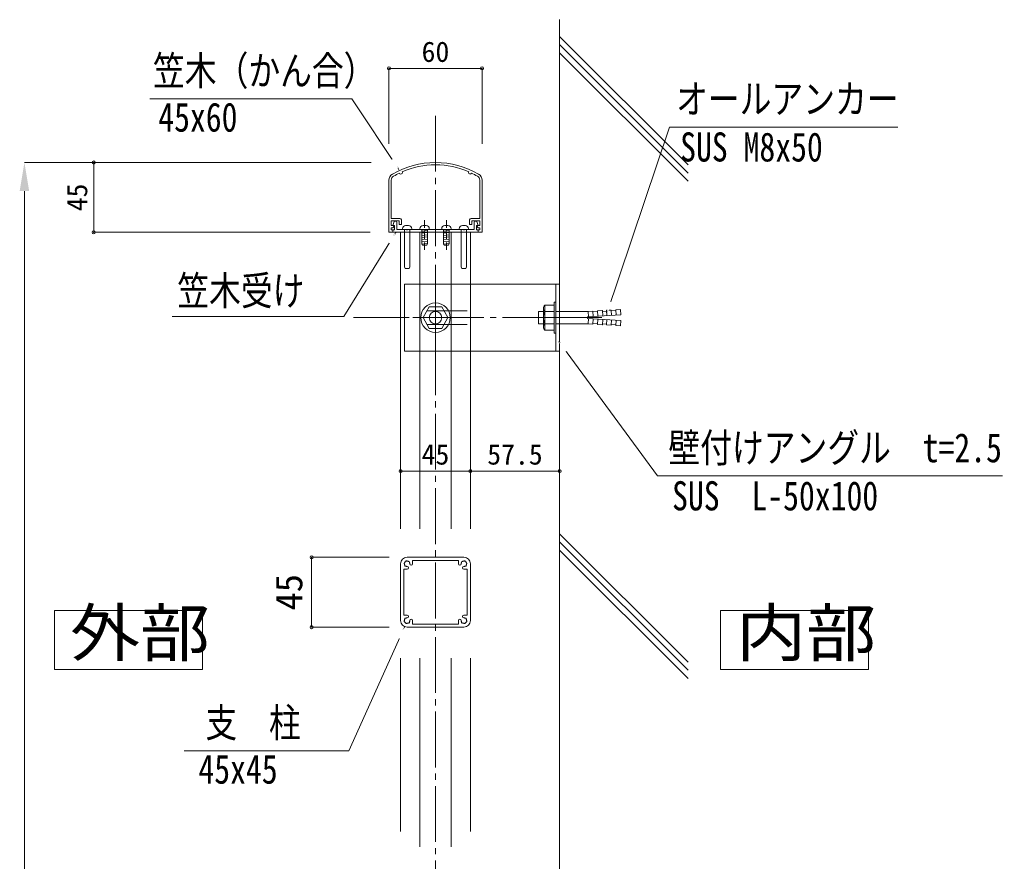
# Model space of a CAD drawing. Units: millimetres at full size. Extents: x -18823 to 1599, y -13140 to 1133.
# Drawn here: x -161 to 472, y -260 to 282 of the extents above; entities that cross this region are included whole.
import ezdxf
from ezdxf.enums import TextEntityAlignment as Align

# ---------------------------------------------------------------- set-up
doc = ezdxf.new("R2010")
doc.units = ezdxf.units.MM
doc.header["$LTSCALE"] = 4
doc.header["$PDMODE"] = 32
doc.header["$PDSIZE"] = 2
doc.linetypes.add('CHAIN2', pattern=[12, 9, -1, 1, -1])
doc.linetypes.add('DASHED1', pattern=[1.8, 1.2, -0.6])
for name, color, linetype, lineweight in [('0-0_0', 7, 'Continuous', 18), ('0-1_1手摺寸法', 3, 'Continuous', 18), ('0-2_2躯体線', 4, 'Continuous', 9), ('0-3_3中心線', 2, 'CHAIN2', 18), ('0-4_41ｱﾙﾐ', 6, 'Continuous', 18), ('0-5_42ｱﾙﾐ部品', 6, 'Continuous', 18), ('0-6_51破線ｱﾙﾐ', 3, 'DASHED1', 18), ('0-7_6ﾊｯﾁﾝｸﾞ', 4, 'Continuous', 9), ('0-C_P4-12', 7, 'Continuous', 18), ('0-E_WHITE', 7, 'Continuous', 18)]:
    doc.layers.add(name, color=color, linetype=linetype, lineweight=lineweight)
doc.styles.add('ＭＳ ゴシック', font='')
doc.styles.get('ＭＳ ゴシック').set_extended_font_data('MS Gothic')

msp = doc.modelspace()

# ---------------------------------------------------------------- linework, layer by layer
at = {"layer": '0-0_0'}
for p, q in [((84.521, 144.982), (84.521, -46.022)), ((129.521, 144.982), (129.521, -46.022)), ((84.521, -129.514), (84.521, -241.185)), ((129.521, -129.514), (129.521, -241.185))]:
    msp.add_line(p, q, dxfattribs=at)
for points in [[(83.378, 185.369), (53.07, 230.991), (-77.108, 230.991)], [(217.499, 92.663), (257.822, 212.828), (404.992, 212.828)], [(81.441, 144.776), (47.879, 90.801), (-62.65, 90.801)], [(186.45, 74.64), (250.105, -12.015), (472.349, -12.015)], [(87.139, -109.596), (51.182, -189.206), (-54.853, -189.206)]]:
    msp.add_lwpolyline(points, dxfattribs=at)
at = {"layer": '0-1_1手摺寸法'}
for p, q in [((77.021, 201.982), (77.021, 250.623)), ((137.021, 250.623), (77.021, 250.623)), ((80.621, 250.623), (133.421, 250.623)), ((137.021, 201.982), (137.021, 250.623)), ((65.521, 189.982), (-157.914, 189.982)), ((65.021, 189.982), (-113.223, 189.982)), ((-113.223, 189.982), (-113.223, 144.982)), ((-113.223, 148.582), (-113.223, 186.382)), ((-157.914, 171.582), (-157.914, -538.749)), ((65.021, 144.982), (-113.223, 144.982)), ((87.021, 111.482), (87.021, 68.482)), ((87.021, 111.482), (187.021, 111.482)), ((184.521, 111.482), (184.521, 68.482)), ((187.021, 111.482), (187.021, 68.482)), ((127.521, 94.482), (101.521, 94.482)), ((101.521, 85.482), (127.521, 85.482)), ((87.021, 68.482), (187.021, 68.482)), ((84.521, 7.106), (84.521, -8.917)), ((129.521, 7.106), (129.521, -8.917)), ((129.521, 7.106), (129.521, -8.917)), ((187.021, 7.106), (187.021, -8.917)), ((129.521, -8.917), (84.521, -8.917)), ((88.121, -8.917), (125.921, -8.917)), ((187.021, -8.917), (129.521, -8.917)), ((133.121, -8.917), (183.421, -8.917)), ((77.221, -64.472), (27.188, -64.472)), ((27.188, -109.472), (27.188, -64.472)), ((27.188, -69.072), (27.188, -104.872)), ((77.221, -109.472), (27.188, -109.472))]:
    msp.add_line(p, q, dxfattribs=at)
for p in [(77.021, 250.623), (137.021, 250.623), (-113.223, 189.982), (-113.223, 144.982), (84.521, -8.917), (129.521, -8.917), (187.021, -8.917), (27.188, -64.472), (27.188, -109.472)]:
    msp.add_point(p, dxfattribs=at)
at = {"layer": '0-1_1手摺寸法', "color": 7}
for points in [[(-160.981, 171.582), (-157.914, 189.982), (-154.848, 171.582)], [(-160.981, 171.582), (-160.981, 171.582), (-160.981, 171.582)]]:
    msp.add_solid(points, dxfattribs=at)
at = {"layer": '0-2_2躯体線'}
for p, q in [((187.021, 282.047), (187.021, -623.59)), ((269.774, 188.494), (187.021, 271.247)), ((269.774, 183.2), (187.021, 265.954)), ((269.774, 177.907), (187.021, 260.66)), ((269.774, -132.024), (187.021, -49.271)), ((269.774, -137.318), (187.021, -54.564)), ((269.774, -142.611), (187.021, -59.858))]:
    msp.add_line(p, q, dxfattribs=at)
at = {"layer": '0-3_3中心線'}
for p, q in [((107.021, 220.094), (107.021, -623.59)), ((107.021, 104.482), (107.021, 75.482)), ((54.156, 89.982), (210.422, 89.982)), ((92.521, 89.982), (121.521, 89.982)), ((170.138, 89.982), (216.936, 89.982))]:
    msp.add_line(p, q, dxfattribs=at)
at = {"layer": '0-4_41ｱﾙﾐ'}
for p, q in [((77.021, 144.982), (77.021, 178.57)), ((78.521, 153.982), (78.521, 178.57)), ((135.521, 153.982), (135.521, 178.57)), ((137.021, 144.982), (137.021, 178.57)), ((84.021, 153.982), (78.521, 153.982)), ((83.521, 152.482), (78.521, 152.482)), ((78.521, 149.282), (78.521, 152.482)), ((83.521, 149.982), (83.521, 152.482)), ((85.021, 149.982), (85.021, 152.982)), ((129.021, 149.982), (129.021, 152.982)), ((130.021, 153.982), (135.521, 153.982)), ((130.521, 149.982), (130.521, 152.482)), ((130.521, 152.482), (135.521, 152.482)), ((135.521, 149.282), (135.521, 152.482)), ((80.148, 149.282), (78.521, 149.282)), ((78.521, 146.482), (78.521, 147.782)), ((78.521, 146.482), (78.521, 147.782)), ((79.521, 147.782), (78.521, 147.782)), ((79.521, 146.482), (78.521, 146.482)), ((79.521, 149.482), (80.407, 151.961)), ((79.521, 147.782), (80.314, 148.97)), ((79.521, 144.982), (79.521, 146.482)), ((79.521, 145.982), (79.521, 144.982)), ((80.521, 149.282), (79.721, 149.282)), ((80.521, 146.482), (80.021, 146.482)), ((80.521, 149.282), (80.521, 146.482)), ((82.021, 151.521), (82.021, 146.782)), ((88.421, 146.782), (82.021, 146.782)), ((85.021, 149.982), (83.521, 149.982)), ((88.421, 146.782), (88.552, 146.574)), ((89.021, 146.782), (88.89, 146.574)), ((99.721, 146.782), (89.021, 146.782)), ((99.721, 146.782), (99.852, 146.574)), ((100.321, 146.782), (100.19, 146.574)), ((107.021, 146.782), (100.321, 146.782)), ((107.021, 146.782), (113.721, 146.782)), ((113.721, 146.782), (113.852, 146.574)), ((114.321, 146.782), (114.19, 146.574)), ((114.321, 146.782), (125.021, 146.782)), ((125.021, 146.782), (125.152, 146.574)), ((125.621, 146.782), (125.49, 146.574)), ((125.621, 146.782), (132.021, 146.782)), ((129.021, 149.982), (130.521, 149.982)), ((132.021, 151.521), (132.021, 146.782)), ((133.521, 149.282), (134.321, 149.282)), ((133.521, 149.282), (133.521, 146.482)), ((133.521, 146.482), (134.021, 146.482)), ((134.521, 149.482), (133.636, 151.961)), ((134.521, 147.782), (133.728, 148.97)), ((133.895, 149.282), (135.521, 149.282)), ((134.521, 147.782), (135.521, 147.782)), ((134.521, 146.482), (135.521, 146.482)), ((134.521, 144.982), (134.521, 146.482)), ((134.521, 145.982), (134.521, 144.982)), ((135.521, 146.482), (135.521, 147.782)), ((135.521, 146.482), (135.521, 147.782)), ((79.521, 144.982), (77.021, 144.982)), ((107.021, 144.982), (79.521, 144.982)), ((107.021, 144.982), (134.521, 144.982)), ((134.521, 144.982), (137.021, 144.982))]:
    msp.add_line(p, q, dxfattribs=at)
for centre, radius, start, end in [((107.021, 134.982), 55, 90, 120.328), ((84.771, 183.52), 1, 199.126, 30.128), ((107.021, 134.982), 53.5, 90, 113.561), ((107.021, 134.982), 55, 59.672, 90), ((107.021, 134.982), 53.5, 66.439, 90), ((129.271, 183.52), 1, 149.872, 340.874), ((81.521, 178.57), 4.5, 120.328, 180), ((81.521, 178.57), 3, 120.328, 180), ((107.021, 134.982), 53.5, 115.693, 120.328), ((107.021, 134.982), 53.5, 59.672, 64.307), ((132.521, 178.57), 3, 0, 59.672), ((132.521, 178.57), 4.5, 0, 59.672), ((81.108, 151.354), 0.928, 10.394, 139.128), ((84.021, 152.982), 1, 0, 90), ((130.021, 152.982), 1, 90, 180), ((132.934, 151.354), 0.928, 40.872, 169.606), ((79.721, 149.482), 0.2, 180, 270), ((80.021, 145.982), 0.5, 90, 180), ((80.148, 149.082), 0.2, 326.31, 90), ((88.721, 146.682), 0.2, 212.334, 327.666), ((100.021, 146.682), 0.2, 212.334, 327.666), ((114.021, 146.682), 0.2, 212.334, 327.666), ((125.321, 146.682), 0.2, 212.334, 327.666), ((133.895, 149.082), 0.2, 90, 213.69), ((134.021, 145.982), 0.5, 0, 90), ((134.321, 149.482), 0.2, 270, 0)]:
    msp.add_arc(centre, radius, start, end, dxfattribs=at)
at = {"layer": '0-5_42ｱﾙﾐ部品'}
for p, q in [((176.536, 95.982), (176.536, 83.982)), ((177.536, 97.982), (177.536, 81.982)), ((177.536, 97.982), (183.536, 97.982)), ((183.536, 99.982), (183.536, 79.982)), ((183.536, 99.982), (184.521, 99.982)), ((184.521, 99.982), (184.521, 79.982)), ((223.324, 95.048), (226.336, 95.222)), ((223.324, 95.048), (223.524, 91.568)), ((226.535, 91.77), (226.336, 95.222)), ((173.339, 93.982), (176.536, 93.982)), ((173.339, 93.982), (173.339, 85.982)), ((177.536, 93.982), (183.536, 93.982)), ((184.521, 93.982), (205.354, 93.982)), ((205.082, 90.482), (226.536, 91.728)), ((205.082, 89.482), (205.082, 90.482)), ((205.082, 89.482), (226.536, 88.235)), ((205.352, 94.012), (208.347, 94.184)), ((205.554, 90.518), (205.352, 94.012)), ((205.554, 89.446), (205.352, 85.951)), ((208.347, 94.184), (208.548, 90.704)), ((208.347, 85.778), (208.548, 89.259)), ((208.376, 93.685), (211.371, 93.858)), ((208.71, 93.704), (211.371, 93.858)), ((211.342, 94.357), (214.337, 94.53)), ((211.342, 94.357), (211.543, 90.877)), ((211.342, 85.606), (211.543, 89.086)), ((211.676, 94.376), (214.671, 94.549)), ((214.671, 94.549), (214.872, 91.067)), ((214.671, 85.414), (214.872, 88.896)), ((214.7, 94.05), (217.361, 94.204)), ((214.7, 94.05), (217.277, 94.199)), ((217.334, 94.703), (220.328, 94.876)), ((217.334, 94.703), (217.534, 91.222)), ((217.334, 85.26), (217.534, 88.74)), ((220.328, 94.876), (220.529, 91.395)), ((220.357, 94.376), (223.352, 94.549)), ((173.339, 85.982), (176.536, 85.982)), ((177.536, 85.982), (183.536, 85.982)), ((184.521, 85.982), (205.354, 85.982)), ((205.352, 85.951), (208.347, 85.778)), ((208.376, 86.278), (211.371, 86.105)), ((208.71, 86.258), (211.371, 86.105)), ((211.342, 85.606), (214.337, 85.433)), ((211.676, 85.586), (214.671, 85.414)), ((214.7, 85.913), (217.361, 85.759)), ((214.7, 85.913), (217.277, 85.764)), ((217.334, 85.26), (220.328, 85.088)), ((220.328, 85.088), (220.529, 88.568)), ((220.357, 85.587), (223.352, 85.414)), ((223.324, 84.915), (223.524, 88.395)), ((223.324, 84.915), (226.336, 84.741)), ((226.535, 88.194), (226.336, 84.741)), ((177.536, 81.982), (183.536, 81.982)), ((183.536, 79.982), (184.521, 79.982)), ((84.521, -68.672), (84.521, -105.272)), ((88.721, -64.472), (125.321, -64.472)), ((92.221, -66.472), (121.821, -66.472)), ((92.221, -66.472), (92.221, -68.672)), ((121.821, -66.472), (121.821, -68.672)), ((129.521, -68.672), (129.521, -105.272)), ((88.721, -72.172), (86.521, -72.172)), ((86.521, -72.172), (86.521, -101.772)), ((125.321, -72.172), (127.521, -72.172)), ((127.521, -72.172), (127.521, -101.772)), ((88.721, -101.772), (86.521, -101.772)), ((92.221, -107.472), (92.221, -105.272)), ((125.321, -101.772), (127.521, -101.772)), ((88.721, -109.472), (125.321, -109.472))]:
    msp.add_line(p, q, dxfattribs=at)
msp.add_lwpolyline([(92.221, -107.472), (121.821, -107.472), (121.821, -105.272)], dxfattribs=at)
for centre, radius, start, end in [((179.036, 95.982), 2.5, 126.87, 233.13), ((185.036, 89.982), 8.5, 151.928, 208.072), ((179.036, 83.982), 2.5, 126.87, 233.13), ((88.721, -68.672), 4.2, 90, 180), ((87.272, -68.283), 0.5, 165, 232.976), ((87.272, -68.283), 0.5, 97.024, 165), ((88.721, -68.672), 1.75, 180.359, 195), ((88.721, -68.672), 1.75, 195, 209.641), ((87.661, -69.732), 0.5, 157.024, 225), ((88.721, -68.672), 1.75, 135, 149.641), ((88.721, -68.672), 1.75, 120.359, 135), ((88.333, -67.222), 0.5, 105, 172.976), ((88.333, -67.222), 0.5, 37.024, 105), ((88.721, -68.672), 1.75, 75, 89.641), ((88.721, -68.672), 1.75, 60.359, 75), ((89.782, -67.611), 0.5, 45, 112.976), ((89.782, -67.611), 0.5, 337.024, 45), ((88.721, -68.672), 1.75, 15, 29.641), ((88.721, -68.672), 1.75, 0.359, 15), ((91.346, -68.672), 0.875, 180, 0), ((122.696, -68.672), 0.875, 180, 0), ((125.321, -68.672), 1.75, 165, 179.641), ((125.321, -68.672), 1.75, 150.359, 165), ((124.261, -67.611), 0.5, 135, 202.976), ((124.261, -67.611), 0.5, 67.024, 135), ((125.321, -68.672), 1.75, 105, 119.641), ((125.321, -68.672), 1.75, 90.359, 105), ((125.71, -67.222), 0.5, 75, 142.976), ((125.321, -68.672), 4.2, 0, 90), ((125.71, -67.222), 0.5, 7.024, 75), ((125.321, -68.672), 1.75, 45, 59.641), ((125.321, -68.672), 1.75, 30.359, 45), ((126.382, -69.732), 0.5, 315, 22.976), ((126.77, -68.283), 0.5, 15, 82.976), ((125.321, -68.672), 1.75, 330.359, 345), ((125.321, -68.672), 1.75, 345, 359.641), ((126.77, -68.283), 0.5, 307.024, 15), ((87.661, -69.732), 0.5, 225, 292.976), ((88.721, -68.672), 1.75, 240.359, 255), ((88.721, -68.672), 1.75, 255, 270), ((88.721, -71.296), 0.875, 270, 90), ((125.321, -71.296), 0.875, 90, 270), ((125.321, -68.672), 1.75, 270, 285), ((125.321, -68.672), 1.75, 285, 299.641), ((126.382, -69.732), 0.5, 247.024, 315), ((88.721, -105.272), 4.2, 180, 270), ((87.272, -105.66), 0.5, 127.024, 195), ((87.272, -105.66), 0.5, 195, 262.976), ((88.721, -105.272), 1.75, 165, 179.641), ((88.721, -105.272), 1.75, 150.359, 165), ((87.661, -104.211), 0.5, 135, 202.976), ((88.721, -105.272), 1.75, 210.359, 225), ((87.661, -104.211), 0.5, 67.024, 135), ((88.721, -105.272), 1.75, 225, 239.641), ((88.333, -106.72), 0.5, 187.024, 255), ((88.721, -105.272), 1.75, 105, 119.641), ((88.333, -106.72), 0.5, 255, 322.976), ((88.721, -105.272), 1.75, 90, 105), ((88.721, -102.646), 0.875, 270, 90), ((88.721, -105.272), 1.75, 270.359, 285), ((88.721, -105.272), 1.75, 285, 299.641), ((89.782, -106.332), 0.5, 247.024, 315), ((89.782, -106.332), 0.5, 315, 22.976), ((88.721, -105.272), 1.75, 330.359, 345), ((88.721, -105.272), 1.75, 345, 359.641), ((91.346, -105.272), 0.875, 0, 180), ((122.696, -105.272), 0.875, 0, 180), ((125.321, -105.272), 1.75, 180.359, 195), ((125.321, -105.272), 1.75, 195, 209.641), ((124.261, -106.332), 0.5, 157.024, 225), ((124.261, -106.332), 0.5, 225, 292.976), ((125.321, -102.646), 0.875, 90, 270), ((125.321, -105.272), 1.75, 240.359, 255), ((125.321, -105.272), 1.75, 255, 269.641), ((125.71, -106.72), 0.5, 217.024, 285), ((125.321, -105.272), 1.75, 75, 90), ((125.321, -105.272), 4.2, 270, 0), ((125.321, -105.272), 1.75, 60.359, 75), ((125.71, -106.72), 0.5, 285, 352.976), ((126.382, -104.211), 0.5, 45, 112.976), ((125.321, -105.272), 1.75, 300.359, 315), ((125.321, -105.272), 1.75, 315, 329.641), ((126.382, -104.211), 0.5, 337.024, 45), ((126.77, -105.66), 0.5, 277.024, 345), ((125.321, -105.272), 1.75, 15, 29.641), ((125.321, -105.272), 1.75, 0.359, 15), ((126.77, -105.66), 0.5, 345, 52.976)]:
    msp.add_arc(centre, radius, start, end, dxfattribs=at)
at = {"layer": '0-6_51破線ｱﾙﾐ'}
for p, q in [((100.021, 152.774), (100.021, 133.62)), ((114.021, 152.774), (114.021, 133.62))]:
    msp.add_line(p, q, dxfattribs=at)
at = {"layer": '0-7_6ﾊｯﾁﾝｸﾞ'}
for p, q in [((85.721, 147.282), (85.721, 146.982)), ((91.521, 146.782), (85.921, 146.782)), ((86.971, 146.782), (86.971, 122.743)), ((89.721, 149.282), (87.721, 149.282)), ((90.471, 146.782), (90.471, 122.743)), ((91.721, 147.282), (91.721, 146.982)), ((97.021, 147.282), (97.021, 146.982)), ((97.221, 146.782), (102.821, 146.782)), ((98.021, 145.719), (102.021, 146.188)), ((98.021, 145.719), (102.021, 146.188)), ((98.271, 146.782), (98.271, 137.782)), ((99.021, 149.282), (101.021, 149.282)), ((101.771, 146.782), (101.771, 137.782)), ((103.021, 147.282), (103.021, 146.982)), ((111.021, 147.282), (111.021, 146.982)), ((111.221, 146.782), (116.821, 146.782)), ((112.021, 145.719), (116.021, 146.188)), ((112.021, 145.719), (116.021, 146.188)), ((112.271, 146.782), (112.271, 137.782)), ((113.021, 149.282), (115.021, 149.282)), ((115.771, 146.782), (115.771, 137.782)), ((117.021, 147.282), (117.021, 146.982)), ((122.321, 147.282), (122.321, 146.982)), ((122.521, 146.782), (128.121, 146.782)), ((123.571, 146.782), (123.571, 122.743)), ((124.321, 149.282), (126.321, 149.282)), ((127.071, 146.782), (127.071, 122.743)), ((128.321, 147.282), (128.321, 146.982)), ((98.021, 144.402), (102.021, 144.871)), ((98.021, 144.402), (102.021, 144.871)), ((98.021, 142.992), (102.021, 143.461)), ((98.021, 142.992), (102.021, 143.461)), ((98.021, 141.582), (102.021, 142.052)), ((98.021, 141.582), (102.021, 142.052)), ((98.021, 140.173), (102.021, 140.642)), ((98.021, 140.173), (102.021, 140.642)), ((112.021, 144.402), (116.021, 144.871)), ((112.021, 144.402), (116.021, 144.871)), ((112.021, 142.992), (116.021, 143.461)), ((112.021, 142.992), (116.021, 143.461)), ((112.021, 141.582), (116.021, 142.052)), ((112.021, 141.582), (116.021, 142.052)), ((112.021, 140.173), (116.021, 140.642)), ((112.021, 140.173), (116.021, 140.642)), ((98.021, 138.763), (102.021, 139.232)), ((98.021, 138.763), (102.021, 139.232)), ((98.021, 137.354), (102.021, 137.823)), ((98.021, 137.354), (102.021, 137.823)), ((98.271, 137.782), (98.686, 136.782)), ((98.686, 136.782), (101.357, 136.782)), ((101.771, 137.782), (101.357, 136.782)), ((112.021, 138.763), (116.021, 139.232)), ((112.021, 138.763), (116.021, 139.232)), ((112.021, 137.354), (116.021, 137.823)), ((112.021, 137.354), (116.021, 137.823)), ((112.271, 137.782), (112.686, 136.782)), ((112.686, 136.782), (115.357, 136.782)), ((115.771, 137.782), (115.357, 136.782)), ((86.971, 122.743), (87.386, 121.743)), ((90.057, 121.743), (87.386, 121.743)), ((90.471, 122.743), (90.057, 121.743)), ((123.571, 122.743), (123.986, 121.743)), ((123.986, 121.743), (126.657, 121.743)), ((127.071, 122.743), (126.657, 121.743))]:
    msp.add_line(p, q, dxfattribs=at)
msp.add_lwpolyline([(115.021, 89.982), (111.021, 96.91), (103.021, 96.91), (99.021, 89.982), (103.021, 83.053), (111.021, 83.053)], close=True, dxfattribs=at)
for radius in [9.5, 4]:
    msp.add_circle((107.021, 89.982), radius, dxfattribs=at)
for centre, radius, start, end in [((87.721, 147.282), 2, 90, 180), ((85.921, 146.982), 0.2, 180, 270), ((89.721, 147.282), 2, 0, 90), ((91.521, 146.982), 0.2, 270, 0), ((99.021, 147.282), 2, 90, 180), ((97.221, 146.982), 0.2, 180, 270), ((101.021, 147.282), 2, 0, 90), ((102.821, 146.982), 0.2, 270, 0), ((113.021, 147.282), 2, 90, 180), ((111.221, 146.982), 0.2, 180, 270), ((115.021, 147.282), 2, 0, 90), ((116.821, 146.982), 0.2, 270, 0), ((124.321, 147.282), 2, 90, 180), ((122.521, 146.982), 0.2, 180, 270), ((126.321, 147.282), 2, 0, 90), ((128.121, 146.982), 0.2, 270, 0)]:
    msp.add_arc(centre, radius, start, end, dxfattribs=at)
at = {"layer": '0-C_P4-12'}
msp.add_line((-138.564, -98.686), (-138.564, -136.696), dxfattribs=at)
msp.add_lwpolyline([(-138.564, -136.696), (-43.238, -136.696), (-43.238, -98.685), (-138.564, -98.685)], dxfattribs=at)
msp.add_lwpolyline([(290.785, -136.696), (386.111, -136.696), (386.111, -98.685), (290.785, -98.685)], close=True, dxfattribs=at)
at = {"layer": '0-E_WHITE'}
for p, q in [((97.021, -46.022), (97.021, 144.982)), ((117.021, -46.022), (117.021, 144.982)), ((97.021, -129.514), (97.021, -251.185)), ((117.021, -129.514), (117.021, -251.185))]:
    msp.add_line(p, q, dxfattribs=at)

# ---------------------------------------------------------------- texts
at = {"layer": '0-0_0', "style": 'ＭＳ ゴシック', "width": 0.8}
for s, p in [('笠木（かん合）', (-75.035, 234.134)), ('オールアンカー', (262.105, 215.971)), ('45x60', (-71.663, 204.201)), ('SUS M8x50', (264.708, 184.987)), ('笠木受け', (-59.367, 92.35)), ('壁付けアングル\u3000t=2.5', (257.128, -8.872)), ('SUS\u3000L-50x100', (259.504, -39.856)), ('支\u3000柱', (-41.26, -186.064)), ('45x45', (-45.784, -215.996))]:
    msp.add_text(s, height=18.77, dxfattribs=at).set_placement(p, align=Align.BOTTOM_LEFT)
at = {"layer": '0-1_1手摺寸法', "style": 'ＭＳ ゴシック'}
for s, p in [('60', (98.061, 250.871)), ('45', (98.061, -8.669)), ('57.5', (140.351, -8.669))]:
    msp.add_text(s, height=13.14, dxfattribs=at).set_placement(p, align=Align.BOTTOM_LEFT)
for height, p in [(13.14, (-113.471, 158.521)), (17.27, (26.369, -98.747))]:
    msp.add_text('45', height=height, rotation=90, dxfattribs=at).set_placement(p, align=Align.BOTTOM_LEFT)
at = {"layer": '0-C_P4-12', "style": 'ＭＳ ゴシック', "width": 1.1}
for s, p in [('外部', (-128.504, -137.159)), ('内部', (300.845, -137.159))]:
    msp.add_text(s, height=30.03, dxfattribs=at).set_placement(p, align=Align.BOTTOM_LEFT)

# ---------------------------------------------------------------- next in the draw order: wipeouts: each hides what was drawn before it
for points in [[(77.861, 191.162), (80.176, 192.7), (83.378, 185.369), (83.378, 185.369)], [(78.461, 137.351), (76.101, 138.818), (81.441, 144.776), (81.441, 144.776)], [(218.688, 100.574), (221.322, 99.69), (217.499, 92.663), (217.499, 92.663)], [(192.234, 69.113), (189.995, 67.468), (186.45, 74.64), (186.45, 74.64)], [(85.162, -117.348), (82.63, -116.204), (87.139, -109.596), (87.139, -109.596)]]:
    msp.add_wipeout(points)

doc.saveas('drawing.dxf')
